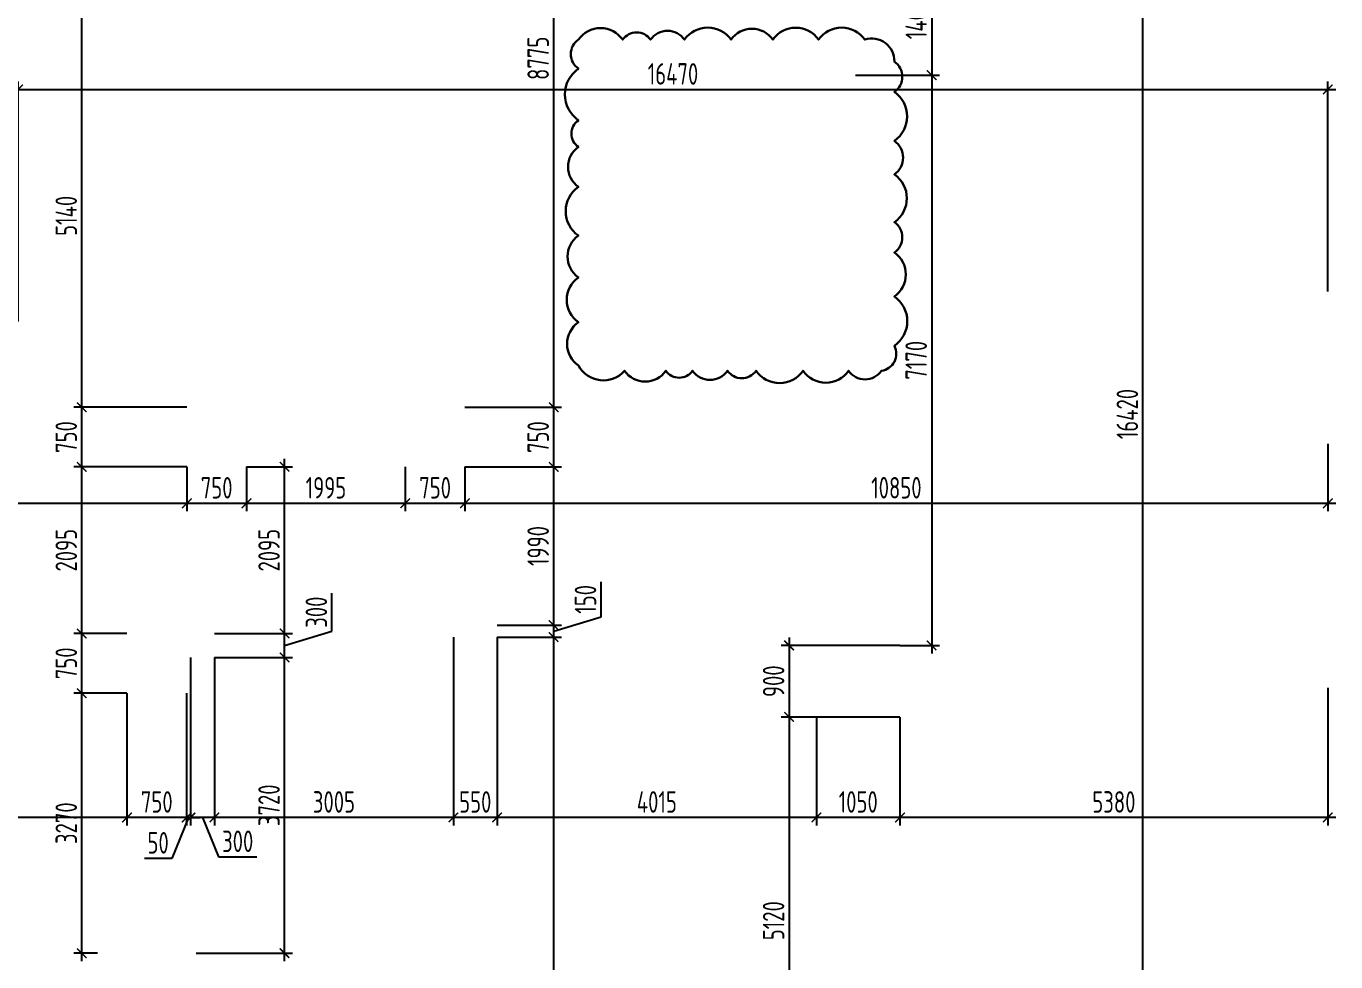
# Model space of a CAD drawing. Header units: millimetres. Extents: x -180271 to 535970, y 55206 to 89074.
# Drawn here: x 513152 to 529619, y 66738 to 78502 of the extents above; entities that cross this region are included whole.
import ezdxf

# ---------------------------------------------------------------- set-up
doc = ezdxf.new("R2010")
doc.units = ezdxf.units.MM
doc.layers.add('РАЗМЕРЫ КРОВЛИ ОВ', color=204, linetype='Continuous')
doc.styles.add('ISOCPEUR', font='isocpeur.ttf', dxfattribs={"width": 0.7})
doc.dimstyles.new('R_100', dxfattribs={"dimtxt": 270, "dimasz": 120, "dimexe": 100, "dimexo": 0, "dimgap": 60, "dimtad": 1, "dimdec": 0, "dimrnd": 5, "dimzin": 0, "dimdsep": 46, "dimtxsty": 'ISOCPEUR', "dimblk": 'ARCHTICK', "dimcen": 0, "dimdle": 100, "dimclrd": 256, "dimclre": 256, "dimclrt": 256, "dimadec": 0, "dimazin": 0, "dimtfac": 2, "dimtdec": 0, "dimtofl": 0, "dimtmove": 1, "dimatfit": 3, "dimfxl": 1, "dimtvp": 3, "dimtolj": 1, "dimtzin": 0, "dimarcsym": 0})

# ---------------------------------------------------------------- blocks, each defined once
blk = doc.blocks.new('_ArchTick')
at = {"color": 0, "linetype": 'ByBlock', "const_width": 0.15}
blk.add_lwpolyline([(-0.5, -0.5), (0.5, 0.5)], dxfattribs=at)
blk = doc.blocks.new('*D13790')
at = {"layer": 'Defpoints', "color": 0, "transparency": 16777216}
for p in [(529519, 77707), (529519, 75166), (513051, 74790)]:
    blk.add_point(p, dxfattribs=at)
at = {"layer": 'РАЗМЕРЫ КРОВЛИ ОВ', "lineweight": -2, "transparency": 16777216}
for p, q in [((513051, 74790), (513051, 77807)), ((529519, 75166), (529519, 77807)), ((512951, 77707), (529619, 77707))]:
    blk.add_line(p, q, dxfattribs=at)
at = {"layer": 'РАЗМЕРЫ КРОВЛИ ОВ', "lineweight": -2, "transparency": 16777216, "xscale": 120, "yscale": 120, "zscale": 120, "rotation": 180}
blk.add_blockref('_ArchTick', (513051, 77707), dxfattribs=at)
at = {"layer": 'РАЗМЕРЫ КРОВЛИ ОВ', "lineweight": -2, "transparency": 16777216, "xscale": 120, "yscale": 120, "zscale": 120}
blk.add_blockref('_ArchTick', (529519, 77707), dxfattribs=at)
at = {"layer": 'РАЗМЕРЫ КРОВЛИ ОВ', "transparency": 16777216, "insert": (521285, 77902), "char_height": 270, "attachment_point": 5, "style": 'ISOCPEUR'}
blk.add_mtext('\\A1;16470', dxfattribs=at)
blk = doc.blocks.new('*D13831')
at = {"layer": 'Defpoints', "color": 0, "transparency": 16777216}
for p in [(523579, 79286), (523579, 77886), (524538, 77886)]:
    blk.add_point(p, dxfattribs=at)
at = {"layer": 'РАЗМЕРЫ КРОВЛИ ОВ', "lineweight": -2, "transparency": 16777216}
for p, q in [((524538, 79386), (524538, 77786)), ((523579, 79286), (524638, 79286)), ((523579, 77886), (524638, 77886))]:
    blk.add_line(p, q, dxfattribs=at)
at = {"layer": 'РАЗМЕРЫ КРОВЛИ ОВ', "lineweight": -2, "transparency": 16777216, "xscale": 120, "yscale": 120, "zscale": 120}
for p, rotation in [((524538, 79286), 90), ((524538, 77886), 270)]:
    blk.add_blockref('_ArchTick', p, dxfattribs=dict(at, rotation=rotation))
at = {"layer": 'РАЗМЕРЫ КРОВЛИ ОВ', "transparency": 16777216, "insert": (524343, 78586), "char_height": 270, "attachment_point": 5, "rotation": 90, "style": 'ISOCPEUR'}
blk.add_mtext('\\A1;1400', dxfattribs=at)
blk = doc.blocks.new('*D13832')
at = {"layer": 'Defpoints', "color": 0, "transparency": 16777216}
for p in [(523579, 77886), (524139, 70716), (524538, 70716)]:
    blk.add_point(p, dxfattribs=at)
at = {"layer": 'РАЗМЕРЫ КРОВЛИ ОВ', "lineweight": -2, "transparency": 16777216}
for p, q in [((524538, 77986), (524538, 70616)), ((523579, 77886), (524638, 77886)), ((524139, 70716), (524638, 70716))]:
    blk.add_line(p, q, dxfattribs=at)
at = {"layer": 'РАЗМЕРЫ КРОВЛИ ОВ', "lineweight": -2, "transparency": 16777216, "xscale": 120, "yscale": 120, "zscale": 120}
for p, rotation in [((524538, 77886), 90), ((524538, 70716), 270)]:
    blk.add_blockref('_ArchTick', p, dxfattribs=dict(at, rotation=rotation))
at = {"layer": 'РАЗМЕРЫ КРОВЛИ ОВ', "transparency": 16777216, "insert": (524343, 74301), "char_height": 270, "attachment_point": 5, "rotation": 90, "style": 'ISOCPEUR'}
blk.add_mtext('\\A1;7170', dxfattribs=at)
blk = doc.blocks.new('*D13833')
at = {"layer": 'Defpoints', "color": 0, "transparency": 16777216}
for p in [(524139, 70716), (522745, 69816), (524139, 69816)]:
    blk.add_point(p, dxfattribs=at)
at = {"layer": 'РАЗМЕРЫ КРОВЛИ ОВ', "lineweight": -2, "transparency": 16777216}
for p, q in [((522745, 70816), (522745, 69716)), ((524139, 70716), (522645, 70716)), ((524139, 69816), (522645, 69816))]:
    blk.add_line(p, q, dxfattribs=at)
at = {"layer": 'РАЗМЕРЫ КРОВЛИ ОВ', "lineweight": -2, "transparency": 16777216, "xscale": 120, "yscale": 120, "zscale": 120}
for p, rotation in [((522745, 70716), 90), ((522745, 69816), 270)]:
    blk.add_blockref('_ArchTick', p, dxfattribs=dict(at, rotation=rotation))
at = {"layer": 'РАЗМЕРЫ КРОВЛИ ОВ', "transparency": 16777216, "insert": (522550, 70266), "char_height": 270, "attachment_point": 5, "rotation": 90, "style": 'ISOCPEUR'}
blk.add_mtext('\\A1;900', dxfattribs=at)
blk = doc.blocks.new('*D13834')
at = {"layer": 'Defpoints', "color": 0, "transparency": 16777216}
for p in [(524139, 69816), (522745, 64695), (524035, 64695)]:
    blk.add_point(p, dxfattribs=at)
at = {"layer": 'РАЗМЕРЫ КРОВЛИ ОВ', "lineweight": -2, "transparency": 16777216}
for p, q in [((522745, 69916), (522745, 64595)), ((524139, 69816), (522645, 69816)), ((524035, 64695), (522645, 64695))]:
    blk.add_line(p, q, dxfattribs=at)
at = {"layer": 'РАЗМЕРЫ КРОВЛИ ОВ', "lineweight": -2, "transparency": 16777216, "xscale": 120, "yscale": 120, "zscale": 120}
for p, rotation in [((522745, 69816), 90), ((522745, 64695), 270)]:
    blk.add_blockref('_ArchTick', p, dxfattribs=dict(at, rotation=rotation))
at = {"layer": 'РАЗМЕРЫ КРОВЛИ ОВ', "transparency": 16777216, "insert": (522550, 67255), "char_height": 270, "attachment_point": 5, "rotation": 90, "style": 'ISOCPEUR'}
blk.add_mtext('\\A1;5120', dxfattribs=at)
blk = doc.blocks.new('*D13847')
at = {"layer": 'Defpoints', "color": 0, "transparency": 16777216}
for p in [(529519, 70183), (524139, 69816), (524139, 68553)]:
    blk.add_point(p, dxfattribs=at)
at = {"layer": 'РАЗМЕРЫ КРОВЛИ ОВ', "lineweight": -2, "transparency": 16777216}
for p, q in [((529519, 70183), (529519, 68453)), ((524139, 69816), (524139, 68453)), ((529619, 68553), (524039, 68553))]:
    blk.add_line(p, q, dxfattribs=at)
at = {"layer": 'РАЗМЕРЫ КРОВЛИ ОВ', "lineweight": -2, "transparency": 16777216, "xscale": 120, "yscale": 120, "zscale": 120, "rotation": 180}
blk.add_blockref('_ArchTick', (524139, 68553), dxfattribs=at)
at = {"layer": 'РАЗМЕРЫ КРОВЛИ ОВ', "lineweight": -2, "transparency": 16777216, "xscale": 120, "yscale": 120, "zscale": 120}
blk.add_blockref('_ArchTick', (529519, 68553), dxfattribs=at)
at = {"layer": 'РАЗМЕРЫ КРОВЛИ ОВ', "transparency": 16777216, "insert": (526829, 68748), "char_height": 270, "attachment_point": 5, "style": 'ISOCPEUR'}
blk.add_mtext('\\A1;5380', dxfattribs=at)
blk = doc.blocks.new('*D13848')
at = {"layer": 'Defpoints', "color": 0, "transparency": 16777216}
for p in [(523089, 69816), (524139, 69816), (523089, 68553)]:
    blk.add_point(p, dxfattribs=at)
at = {"layer": 'РАЗМЕРЫ КРОВЛИ ОВ', "lineweight": -2, "transparency": 16777216}
for p, q in [((523089, 69816), (523089, 68453)), ((524139, 69816), (524139, 68453)), ((524239, 68553), (522989, 68553))]:
    blk.add_line(p, q, dxfattribs=at)
at = {"layer": 'РАЗМЕРЫ КРОВЛИ ОВ', "lineweight": -2, "transparency": 16777216, "xscale": 120, "yscale": 120, "zscale": 120, "rotation": 180}
blk.add_blockref('_ArchTick', (523089, 68553), dxfattribs=at)
at = {"layer": 'РАЗМЕРЫ КРОВЛИ ОВ', "lineweight": -2, "transparency": 16777216, "xscale": 120, "yscale": 120, "zscale": 120}
blk.add_blockref('_ArchTick', (524139, 68553), dxfattribs=at)
at = {"layer": 'РАЗМЕРЫ КРОВЛИ ОВ', "transparency": 16777216, "insert": (523614, 68748), "char_height": 270, "attachment_point": 5, "style": 'ISOCPEUR'}
blk.add_mtext('\\A1;1050', dxfattribs=at)
blk = doc.blocks.new('*D13849')
at = {"layer": 'Defpoints', "color": 0, "transparency": 16777216}
for p in [(519074, 70821), (523089, 69816), (519074, 68553)]:
    blk.add_point(p, dxfattribs=at)
at = {"layer": 'РАЗМЕРЫ КРОВЛИ ОВ', "lineweight": -2, "transparency": 16777216}
for p, q in [((519074, 70821), (519074, 68453)), ((523089, 69816), (523089, 68453)), ((523189, 68553), (518974, 68553))]:
    blk.add_line(p, q, dxfattribs=at)
at = {"layer": 'РАЗМЕРЫ КРОВЛИ ОВ', "lineweight": -2, "transparency": 16777216, "xscale": 120, "yscale": 120, "zscale": 120, "rotation": 180}
blk.add_blockref('_ArchTick', (519074, 68553), dxfattribs=at)
at = {"layer": 'РАЗМЕРЫ КРОВЛИ ОВ', "lineweight": -2, "transparency": 16777216, "xscale": 120, "yscale": 120, "zscale": 120}
blk.add_blockref('_ArchTick', (523089, 68553), dxfattribs=at)
at = {"layer": 'РАЗМЕРЫ КРОВЛИ ОВ', "transparency": 16777216, "insert": (521082, 68748), "char_height": 270, "attachment_point": 5, "style": 'ISOCPEUR'}
blk.add_mtext('\\A1;4015', dxfattribs=at)
blk = doc.blocks.new('*D13850')
at = {"layer": 'Defpoints', "color": 0, "transparency": 16777216}
for p in [(518524, 70821), (519074, 70821), (518524, 68553)]:
    blk.add_point(p, dxfattribs=at)
at = {"layer": 'РАЗМЕРЫ КРОВЛИ ОВ', "lineweight": -2, "transparency": 16777216}
for p, q in [((518524, 70821), (518524, 68453)), ((519074, 70821), (519074, 68453)), ((519174, 68553), (518424, 68553))]:
    blk.add_line(p, q, dxfattribs=at)
at = {"layer": 'РАЗМЕРЫ КРОВЛИ ОВ', "lineweight": -2, "transparency": 16777216, "xscale": 120, "yscale": 120, "zscale": 120, "rotation": 180}
blk.add_blockref('_ArchTick', (518524, 68553), dxfattribs=at)
at = {"layer": 'РАЗМЕРЫ КРОВЛИ ОВ', "lineweight": -2, "transparency": 16777216, "xscale": 120, "yscale": 120, "zscale": 120}
blk.add_blockref('_ArchTick', (519074, 68553), dxfattribs=at)
at = {"layer": 'РАЗМЕРЫ КРОВЛИ ОВ', "transparency": 16777216, "insert": (518799, 68748), "char_height": 270, "attachment_point": 5, "style": 'ISOCPEUR'}
blk.add_mtext('\\A1;550', dxfattribs=at)
blk = doc.blocks.new('*D13851')
at = {"layer": 'Defpoints', "color": 0, "transparency": 16777216}
for p in [(518524, 70821), (515519, 70566), (515519, 68553)]:
    blk.add_point(p, dxfattribs=at)
at = {"layer": 'РАЗМЕРЫ КРОВЛИ ОВ', "lineweight": -2, "transparency": 16777216}
for p, q in [((518524, 70821), (518524, 68453)), ((515519, 70566), (515519, 68453)), ((518624, 68553), (515419, 68553))]:
    blk.add_line(p, q, dxfattribs=at)
at = {"layer": 'РАЗМЕРЫ КРОВЛИ ОВ', "lineweight": -2, "transparency": 16777216, "xscale": 120, "yscale": 120, "zscale": 120, "rotation": 180}
blk.add_blockref('_ArchTick', (515519, 68553), dxfattribs=at)
at = {"layer": 'РАЗМЕРЫ КРОВЛИ ОВ', "lineweight": -2, "transparency": 16777216, "xscale": 120, "yscale": 120, "zscale": 120}
blk.add_blockref('_ArchTick', (518524, 68553), dxfattribs=at)
at = {"layer": 'РАЗМЕРЫ КРОВЛИ ОВ', "transparency": 16777216, "insert": (517022, 68748), "char_height": 270, "attachment_point": 5, "style": 'ISOCPEUR'}
blk.add_mtext('\\A1;3005', dxfattribs=at)
blk = doc.blocks.new('*D13852')
at = {"layer": 'Defpoints', "color": 0, "transparency": 16777216}
for p in [(515219, 70566), (515519, 70566), (515219, 68553)]:
    blk.add_point(p, dxfattribs=at)
at = {"layer": 'РАЗМЕРЫ КРОВЛИ ОВ', "lineweight": -2, "transparency": 16777216}
for p, q in [((515219, 70566), (515219, 68453)), ((515519, 70566), (515519, 68453)), ((515619, 68553), (515119, 68553)), ((515369, 68553), (515572, 68058)), ((515572, 68058), (516051, 68058))]:
    blk.add_line(p, q, dxfattribs=at)
at = {"layer": 'РАЗМЕРЫ КРОВЛИ ОВ', "lineweight": -2, "transparency": 16777216, "xscale": 120, "yscale": 120, "zscale": 120, "rotation": 180}
blk.add_blockref('_ArchTick', (515219, 68553), dxfattribs=at)
at = {"layer": 'РАЗМЕРЫ КРОВЛИ ОВ', "lineweight": -2, "transparency": 16777216, "xscale": 120, "yscale": 120, "zscale": 120}
blk.add_blockref('_ArchTick', (515519, 68553), dxfattribs=at)
at = {"layer": 'РАЗМЕРЫ КРОВЛИ ОВ', "transparency": 16777216, "insert": (515812, 68253), "char_height": 270, "attachment_point": 5, "style": 'ISOCPEUR'}
blk.add_mtext('\\A1;300', dxfattribs=at)
blk = doc.blocks.new('*D13853')
at = {"layer": 'Defpoints', "color": 0, "transparency": 16777216}
for p in [(515219, 70566), (515169, 70116), (515169, 68553)]:
    blk.add_point(p, dxfattribs=at)
at = {"layer": 'РАЗМЕРЫ КРОВЛИ ОВ', "lineweight": -2, "transparency": 16777216}
for p, q in [((515219, 70566), (515219, 68453)), ((515169, 70116), (515169, 68453)), ((515194, 68553), (514984, 68039)), ((515169, 68553), (515049, 68553)), ((515219, 68553), (515169, 68553)), ((515219, 68553), (515339, 68553)), ((514984, 68039), (514638, 68039))]:
    blk.add_line(p, q, dxfattribs=at)
at = {"layer": 'РАЗМЕРЫ КРОВЛИ ОВ', "lineweight": -2, "transparency": 16777216, "xscale": 120, "yscale": 120, "zscale": 120}
blk.add_blockref('_ArchTick', (515169, 68553), dxfattribs=at)
at = {"layer": 'РАЗМЕРЫ КРОВЛИ ОВ', "lineweight": -2, "transparency": 16777216, "xscale": 120, "yscale": 120, "zscale": 120, "rotation": 180}
blk.add_blockref('_ArchTick', (515219, 68553), dxfattribs=at)
at = {"layer": 'РАЗМЕРЫ КРОВЛИ ОВ', "transparency": 16777216, "insert": (514811, 68234), "char_height": 270, "attachment_point": 5, "style": 'ISOCPEUR'}
blk.add_mtext('\\A1;50', dxfattribs=at)
blk = doc.blocks.new('*D13854')
at = {"layer": 'Defpoints', "color": 0, "transparency": 16777216}
for p in [(514419, 70116), (515169, 70116), (514419, 68553)]:
    blk.add_point(p, dxfattribs=at)
at = {"layer": 'РАЗМЕРЫ КРОВЛИ ОВ', "lineweight": -2, "transparency": 16777216}
for p, q in [((514419, 70116), (514419, 68453)), ((515169, 70116), (515169, 68453)), ((515269, 68553), (514319, 68553))]:
    blk.add_line(p, q, dxfattribs=at)
at = {"layer": 'РАЗМЕРЫ КРОВЛИ ОВ', "lineweight": -2, "transparency": 16777216, "xscale": 120, "yscale": 120, "zscale": 120, "rotation": 180}
blk.add_blockref('_ArchTick', (514419, 68553), dxfattribs=at)
at = {"layer": 'РАЗМЕРЫ КРОВЛИ ОВ', "lineweight": -2, "transparency": 16777216, "xscale": 120, "yscale": 120, "zscale": 120}
blk.add_blockref('_ArchTick', (515169, 68553), dxfattribs=at)
at = {"layer": 'РАЗМЕРЫ КРОВЛИ ОВ', "transparency": 16777216, "insert": (514794, 68748), "char_height": 270, "attachment_point": 5, "style": 'ISOCPEUR'}
blk.add_mtext('\\A1;750', dxfattribs=at)
blk = doc.blocks.new('*D13855')
at = {"layer": 'Defpoints', "color": 0, "transparency": 16777216}
for p in [(502199, 71866), (514419, 70116), (502199, 68553)]:
    blk.add_point(p, dxfattribs=at)
at = {"layer": 'РАЗМЕРЫ КРОВЛИ ОВ', "lineweight": -2, "transparency": 16777216}
for p, q in [((502199, 71866), (502199, 68453)), ((514419, 70116), (514419, 68453)), ((514519, 68553), (502099, 68553))]:
    blk.add_line(p, q, dxfattribs=at)
at = {"layer": 'РАЗМЕРЫ КРОВЛИ ОВ', "lineweight": -2, "transparency": 16777216, "xscale": 120, "yscale": 120, "zscale": 120, "rotation": 180}
blk.add_blockref('_ArchTick', (502199, 68553), dxfattribs=at)
at = {"layer": 'РАЗМЕРЫ КРОВЛИ ОВ', "lineweight": -2, "transparency": 16777216, "xscale": 120, "yscale": 120, "zscale": 120}
blk.add_blockref('_ArchTick', (514419, 68553), dxfattribs=at)
at = {"layer": 'РАЗМЕРЫ КРОВЛИ ОВ', "transparency": 16777216, "insert": (508309, 68748), "char_height": 270, "attachment_point": 5, "style": 'ISOCPEUR'}
blk.add_mtext('\\A1;12220', dxfattribs=at)
blk = doc.blocks.new('*D13880')
at = {"layer": 'Defpoints', "color": 0, "transparency": 16777216}
for p in [(515172, 72961), (515172, 72503), (502199, 72362)]:
    blk.add_point(p, dxfattribs=at)
at = {"layer": 'РАЗМЕРЫ КРОВЛИ ОВ', "lineweight": -2, "transparency": 16777216}
for p, q in [((515172, 72961), (515172, 72403)), ((502099, 72503), (515272, 72503)), ((502199, 72362), (502199, 72603))]:
    blk.add_line(p, q, dxfattribs=at)
at = {"layer": 'РАЗМЕРЫ КРОВЛИ ОВ', "lineweight": -2, "transparency": 16777216, "xscale": 120, "yscale": 120, "zscale": 120, "rotation": 180}
blk.add_blockref('_ArchTick', (502199, 72503), dxfattribs=at)
at = {"layer": 'РАЗМЕРЫ КРОВЛИ ОВ', "lineweight": -2, "transparency": 16777216, "xscale": 120, "yscale": 120, "zscale": 120}
blk.add_blockref('_ArchTick', (515172, 72503), dxfattribs=at)
at = {"layer": 'РАЗМЕРЫ КРОВЛИ ОВ', "transparency": 16777216, "insert": (508686, 72698), "char_height": 270, "attachment_point": 5, "style": 'ISOCPEUR'}
blk.add_mtext('\\A1;12975', dxfattribs=at)
blk = doc.blocks.new('*D13881')
at = {"layer": 'Defpoints', "color": 0, "transparency": 16777216}
for p in [(515172, 72961), (515922, 72961), (515922, 72503)]:
    blk.add_point(p, dxfattribs=at)
at = {"layer": 'РАЗМЕРЫ КРОВЛИ ОВ', "lineweight": -2, "transparency": 16777216}
for p, q in [((515172, 72961), (515172, 72403)), ((515922, 72961), (515922, 72403)), ((515072, 72503), (516022, 72503))]:
    blk.add_line(p, q, dxfattribs=at)
at = {"layer": 'РАЗМЕРЫ КРОВЛИ ОВ', "lineweight": -2, "transparency": 16777216, "xscale": 120, "yscale": 120, "zscale": 120, "rotation": 180}
blk.add_blockref('_ArchTick', (515172, 72503), dxfattribs=at)
at = {"layer": 'РАЗМЕРЫ КРОВЛИ ОВ', "lineweight": -2, "transparency": 16777216, "xscale": 120, "yscale": 120, "zscale": 120}
blk.add_blockref('_ArchTick', (515922, 72503), dxfattribs=at)
at = {"layer": 'РАЗМЕРЫ КРОВЛИ ОВ', "transparency": 16777216, "insert": (515547, 72698), "char_height": 270, "attachment_point": 5, "style": 'ISOCPEUR'}
blk.add_mtext('\\A1;750', dxfattribs=at)
blk = doc.blocks.new('*D13882')
at = {"layer": 'Defpoints', "color": 0, "transparency": 16777216}
for p in [(515922, 72961), (517919, 72961), (517919, 72503)]:
    blk.add_point(p, dxfattribs=at)
at = {"layer": 'РАЗМЕРЫ КРОВЛИ ОВ', "lineweight": -2, "transparency": 16777216}
for p, q in [((515922, 72961), (515922, 72403)), ((517919, 72961), (517919, 72403)), ((515822, 72503), (518019, 72503))]:
    blk.add_line(p, q, dxfattribs=at)
at = {"layer": 'РАЗМЕРЫ КРОВЛИ ОВ', "lineweight": -2, "transparency": 16777216, "xscale": 120, "yscale": 120, "zscale": 120, "rotation": 180}
blk.add_blockref('_ArchTick', (515922, 72503), dxfattribs=at)
at = {"layer": 'РАЗМЕРЫ КРОВЛИ ОВ', "lineweight": -2, "transparency": 16777216, "xscale": 120, "yscale": 120, "zscale": 120}
blk.add_blockref('_ArchTick', (517919, 72503), dxfattribs=at)
at = {"layer": 'РАЗМЕРЫ КРОВЛИ ОВ', "transparency": 16777216, "insert": (516921, 72698), "char_height": 270, "attachment_point": 5, "style": 'ISOCPEUR'}
blk.add_mtext('\\A1;1995', dxfattribs=at)
blk = doc.blocks.new('*D13883')
at = {"layer": 'Defpoints', "color": 0, "transparency": 16777216}
for p in [(517919, 72961), (518669, 72961), (518669, 72503)]:
    blk.add_point(p, dxfattribs=at)
at = {"layer": 'РАЗМЕРЫ КРОВЛИ ОВ', "lineweight": -2, "transparency": 16777216}
for p, q in [((517919, 72961), (517919, 72403)), ((518669, 72961), (518669, 72403)), ((517819, 72503), (518769, 72503))]:
    blk.add_line(p, q, dxfattribs=at)
at = {"layer": 'РАЗМЕРЫ КРОВЛИ ОВ', "lineweight": -2, "transparency": 16777216, "xscale": 120, "yscale": 120, "zscale": 120, "rotation": 180}
blk.add_blockref('_ArchTick', (517919, 72503), dxfattribs=at)
at = {"layer": 'РАЗМЕРЫ КРОВЛИ ОВ', "lineweight": -2, "transparency": 16777216, "xscale": 120, "yscale": 120, "zscale": 120}
blk.add_blockref('_ArchTick', (518669, 72503), dxfattribs=at)
at = {"layer": 'РАЗМЕРЫ КРОВЛИ ОВ', "transparency": 16777216, "insert": (518294, 72698), "char_height": 270, "attachment_point": 5, "style": 'ISOCPEUR'}
blk.add_mtext('\\A1;750', dxfattribs=at)
blk = doc.blocks.new('*D13884')
at = {"layer": 'Defpoints', "color": 0, "transparency": 16777216}
for p in [(529519, 73251), (518669, 72961), (529519, 72503)]:
    blk.add_point(p, dxfattribs=at)
at = {"layer": 'РАЗМЕРЫ КРОВЛИ ОВ', "lineweight": -2, "transparency": 16777216}
for p, q in [((529519, 73251), (529519, 72403)), ((518669, 72961), (518669, 72403)), ((518569, 72503), (529619, 72503))]:
    blk.add_line(p, q, dxfattribs=at)
at = {"layer": 'РАЗМЕРЫ КРОВЛИ ОВ', "lineweight": -2, "transparency": 16777216, "xscale": 120, "yscale": 120, "zscale": 120, "rotation": 180}
blk.add_blockref('_ArchTick', (518669, 72503), dxfattribs=at)
at = {"layer": 'РАЗМЕРЫ КРОВЛИ ОВ', "lineweight": -2, "transparency": 16777216, "xscale": 120, "yscale": 120, "zscale": 120}
blk.add_blockref('_ArchTick', (529519, 72503), dxfattribs=at)
at = {"layer": 'РАЗМЕРЫ КРОВЛИ ОВ', "transparency": 16777216, "insert": (524094, 72698), "char_height": 270, "attachment_point": 5, "style": 'ISOCPEUR'}
blk.add_mtext('\\A1;10850', dxfattribs=at)
blk = doc.blocks.new('*D13885')
at = {"layer": 'Defpoints', "color": 0, "transparency": 16777216}
for p in [(519074, 70821), (519785, 70821), (518919, 61656)]:
    blk.add_point(p, dxfattribs=at)
at = {"layer": 'РАЗМЕРЫ КРОВЛИ ОВ', "lineweight": -2, "transparency": 16777216}
for p, q in [((519074, 70821), (519885, 70821)), ((519785, 61556), (519785, 70921)), ((518919, 61656), (519885, 61656))]:
    blk.add_line(p, q, dxfattribs=at)
at = {"layer": 'РАЗМЕРЫ КРОВЛИ ОВ', "lineweight": -2, "transparency": 16777216, "xscale": 120, "yscale": 120, "zscale": 120}
for p, rotation in [((519785, 70821), 90), ((519785, 61656), 270)]:
    blk.add_blockref('_ArchTick', p, dxfattribs=dict(at, rotation=rotation))
at = {"layer": 'РАЗМЕРЫ КРОВЛИ ОВ', "transparency": 16777216, "insert": (519590, 66238), "char_height": 270, "attachment_point": 5, "rotation": 90, "style": 'ISOCPEUR'}
blk.add_mtext('\\A1;9165', dxfattribs=at)
blk = doc.blocks.new('*D13886')
at = {"layer": 'Defpoints', "color": 0, "transparency": 16777216}
for p in [(519074, 70971), (519074, 70821), (519785, 70971)]:
    blk.add_point(p, dxfattribs=at)
at = {"layer": 'РАЗМЕРЫ КРОВЛИ ОВ', "lineweight": -2, "transparency": 16777216}
for p, q in [((520380, 71075), (520380, 71516)), ((519785, 70896), (520380, 71075)), ((519785, 70721), (519785, 71071)), ((519074, 70971), (519885, 70971)), ((519074, 70821), (519885, 70821))]:
    blk.add_line(p, q, dxfattribs=at)
at = {"layer": 'РАЗМЕРЫ КРОВЛИ ОВ', "lineweight": -2, "transparency": 16777216, "xscale": 120, "yscale": 120, "zscale": 120}
for p, rotation in [((519785, 70971), 90), ((519785, 70821), 270)]:
    blk.add_blockref('_ArchTick', p, dxfattribs=dict(at, rotation=rotation))
at = {"layer": 'РАЗМЕРЫ КРОВЛИ ОВ', "transparency": 16777216, "insert": (520185, 71295), "char_height": 270, "attachment_point": 5, "rotation": 90, "style": 'ISOCPEUR'}
blk.add_mtext('\\A1;150', dxfattribs=at)
blk = doc.blocks.new('*D13887')
at = {"layer": 'Defpoints', "color": 0, "transparency": 16777216}
for p in [(518669, 72961), (519785, 72961), (519074, 70971)]:
    blk.add_point(p, dxfattribs=at)
at = {"layer": 'РАЗМЕРЫ КРОВЛИ ОВ', "lineweight": -2, "transparency": 16777216}
for p, q in [((518669, 72961), (519885, 72961)), ((519785, 70871), (519785, 73061)), ((519074, 70971), (519885, 70971))]:
    blk.add_line(p, q, dxfattribs=at)
at = {"layer": 'РАЗМЕРЫ КРОВЛИ ОВ', "lineweight": -2, "transparency": 16777216, "xscale": 120, "yscale": 120, "zscale": 120}
for p, rotation in [((519785, 72961), 90), ((519785, 70971), 270)]:
    blk.add_blockref('_ArchTick', p, dxfattribs=dict(at, rotation=rotation))
at = {"layer": 'РАЗМЕРЫ КРОВЛИ ОВ', "transparency": 16777216, "insert": (519590, 71966), "char_height": 270, "attachment_point": 5, "rotation": 90, "style": 'ISOCPEUR'}
blk.add_mtext('\\A1;1990', dxfattribs=at)
blk = doc.blocks.new('*D13888')
at = {"layer": 'Defpoints', "color": 0, "transparency": 16777216}
for p in [(518669, 73711), (519785, 73711), (518669, 72961)]:
    blk.add_point(p, dxfattribs=at)
at = {"layer": 'РАЗМЕРЫ КРОВЛИ ОВ', "lineweight": -2, "transparency": 16777216}
for p, q in [((519785, 72861), (519785, 73811)), ((518669, 73711), (519885, 73711)), ((518669, 72961), (519885, 72961))]:
    blk.add_line(p, q, dxfattribs=at)
at = {"layer": 'РАЗМЕРЫ КРОВЛИ ОВ', "lineweight": -2, "transparency": 16777216, "xscale": 120, "yscale": 120, "zscale": 120}
for p, rotation in [((519785, 73711), 90), ((519785, 72961), 270)]:
    blk.add_blockref('_ArchTick', p, dxfattribs=dict(at, rotation=rotation))
at = {"layer": 'РАЗМЕРЫ КРОВЛИ ОВ', "transparency": 16777216, "insert": (519590, 73336), "char_height": 270, "attachment_point": 5, "rotation": 90, "style": 'ISOCPEUR'}
blk.add_mtext('\\A1;750', dxfattribs=at)
blk = doc.blocks.new('*D13889')
at = {"layer": 'Defpoints', "color": 0, "transparency": 16777216}
for p in [(519601, 82486), (519785, 82486), (518669, 73711)]:
    blk.add_point(p, dxfattribs=at)
at = {"layer": 'РАЗМЕРЫ КРОВЛИ ОВ', "lineweight": -2, "transparency": 16777216}
for p, q in [((519785, 73611), (519785, 82586)), ((519601, 82486), (519885, 82486)), ((518669, 73711), (519885, 73711))]:
    blk.add_line(p, q, dxfattribs=at)
at = {"layer": 'РАЗМЕРЫ КРОВЛИ ОВ', "lineweight": -2, "transparency": 16777216, "xscale": 120, "yscale": 120, "zscale": 120}
for p, rotation in [((519785, 82486), 90), ((519785, 73711), 270)]:
    blk.add_blockref('_ArchTick', p, dxfattribs=dict(at, rotation=rotation))
at = {"layer": 'РАЗМЕРЫ КРОВЛИ ОВ', "transparency": 16777216, "insert": (519590, 78098), "char_height": 270, "attachment_point": 5, "rotation": 90, "style": 'ISOCPEUR'}
blk.add_mtext('\\A1;8775', dxfattribs=at)
blk = doc.blocks.new('*D13890')
at = {"layer": 'Defpoints', "color": 0, "transparency": 16777216}
for p in [(513851, 70116), (514419, 70116), (514047, 66846)]:
    blk.add_point(p, dxfattribs=at)
at = {"layer": 'РАЗМЕРЫ КРОВЛИ ОВ', "lineweight": -2, "transparency": 16777216}
for p, q in [((513851, 66746), (513851, 70216)), ((514419, 70116), (513751, 70116)), ((514047, 66846), (513751, 66846))]:
    blk.add_line(p, q, dxfattribs=at)
at = {"layer": 'РАЗМЕРЫ КРОВЛИ ОВ', "lineweight": -2, "transparency": 16777216, "xscale": 120, "yscale": 120, "zscale": 120}
for p, rotation in [((513851, 70116), 90), ((513851, 66846), 270)]:
    blk.add_blockref('_ArchTick', p, dxfattribs=dict(at, rotation=rotation))
at = {"layer": 'РАЗМЕРЫ КРОВЛИ ОВ', "transparency": 16777216, "insert": (513656, 68481), "char_height": 270, "attachment_point": 5, "rotation": 90, "style": 'ISOCPEUR'}
blk.add_mtext('\\A1;3270', dxfattribs=at)
blk = doc.blocks.new('*D13891')
at = {"layer": 'Defpoints', "color": 0, "transparency": 16777216}
for p in [(513851, 70866), (514419, 70866), (514419, 70116)]:
    blk.add_point(p, dxfattribs=at)
at = {"layer": 'РАЗМЕРЫ КРОВЛИ ОВ', "lineweight": -2, "transparency": 16777216}
for p, q in [((514419, 70866), (513751, 70866)), ((513851, 70016), (513851, 70966)), ((514419, 70116), (513751, 70116))]:
    blk.add_line(p, q, dxfattribs=at)
at = {"layer": 'РАЗМЕРЫ КРОВЛИ ОВ', "lineweight": -2, "transparency": 16777216, "xscale": 120, "yscale": 120, "zscale": 120}
for p, rotation in [((513851, 70866), 90), ((513851, 70116), 270)]:
    blk.add_blockref('_ArchTick', p, dxfattribs=dict(at, rotation=rotation))
at = {"layer": 'РАЗМЕРЫ КРОВЛИ ОВ', "transparency": 16777216, "insert": (513656, 70491), "char_height": 270, "attachment_point": 5, "rotation": 90, "style": 'ISOCPEUR'}
blk.add_mtext('\\A1;750', dxfattribs=at)
blk = doc.blocks.new('*D13892')
at = {"layer": 'Defpoints', "color": 0, "transparency": 16777216}
for p in [(513851, 72961), (515172, 72961), (514419, 70866)]:
    blk.add_point(p, dxfattribs=at)
at = {"layer": 'РАЗМЕРЫ КРОВЛИ ОВ', "lineweight": -2, "transparency": 16777216}
for p, q in [((515172, 72961), (513751, 72961)), ((513851, 70766), (513851, 73061)), ((514419, 70866), (513751, 70866))]:
    blk.add_line(p, q, dxfattribs=at)
at = {"layer": 'РАЗМЕРЫ КРОВЛИ ОВ', "lineweight": -2, "transparency": 16777216, "xscale": 120, "yscale": 120, "zscale": 120}
for p, rotation in [((513851, 72961), 90), ((513851, 70866), 270)]:
    blk.add_blockref('_ArchTick', p, dxfattribs=dict(at, rotation=rotation))
at = {"layer": 'РАЗМЕРЫ КРОВЛИ ОВ', "transparency": 16777216, "insert": (513656, 71913), "char_height": 270, "attachment_point": 5, "rotation": 90, "style": 'ISOCPEUR'}
blk.add_mtext('\\A1;2095', dxfattribs=at)
blk = doc.blocks.new('*D13893')
at = {"layer": 'Defpoints', "color": 0, "transparency": 16777216}
for p in [(513851, 73711), (515172, 73711), (515172, 72961)]:
    blk.add_point(p, dxfattribs=at)
at = {"layer": 'РАЗМЕРЫ КРОВЛИ ОВ', "lineweight": -2, "transparency": 16777216}
for p, q in [((513851, 72861), (513851, 73811)), ((515172, 73711), (513751, 73711)), ((515172, 72961), (513751, 72961))]:
    blk.add_line(p, q, dxfattribs=at)
at = {"layer": 'РАЗМЕРЫ КРОВЛИ ОВ', "lineweight": -2, "transparency": 16777216, "xscale": 120, "yscale": 120, "zscale": 120}
for p, rotation in [((513851, 73711), 90), ((513851, 72961), 270)]:
    blk.add_blockref('_ArchTick', p, dxfattribs=dict(at, rotation=rotation))
at = {"layer": 'РАЗМЕРЫ КРОВЛИ ОВ', "transparency": 16777216, "insert": (513656, 73336), "char_height": 270, "attachment_point": 5, "rotation": 90, "style": 'ISOCPEUR'}
blk.add_mtext('\\A1;750', dxfattribs=at)
blk = doc.blocks.new('*D13894')
at = {"layer": 'Defpoints', "color": 0, "transparency": 16777216}
for p in [(513851, 78850), (515700, 78850), (515172, 73711)]:
    blk.add_point(p, dxfattribs=at)
at = {"layer": 'РАЗМЕРЫ КРОВЛИ ОВ', "lineweight": -2, "transparency": 16777216}
for p, q in [((513851, 73611), (513851, 78950)), ((515700, 78850), (513751, 78850)), ((515172, 73711), (513751, 73711))]:
    blk.add_line(p, q, dxfattribs=at)
at = {"layer": 'РАЗМЕРЫ КРОВЛИ ОВ', "lineweight": -2, "transparency": 16777216, "xscale": 120, "yscale": 120, "zscale": 120}
for p, rotation in [((513851, 78850), 90), ((513851, 73711), 270)]:
    blk.add_blockref('_ArchTick', p, dxfattribs=dict(at, rotation=rotation))
at = {"layer": 'РАЗМЕРЫ КРОВЛИ ОВ', "transparency": 16777216, "insert": (513656, 76117), "char_height": 270, "attachment_point": 5, "rotation": 90, "style": 'ISOCPEUR'}
blk.add_mtext('\\A1;5140', dxfattribs=at)
blk = doc.blocks.new('*D5949')
at = {"layer": 'Defpoints', "color": 0, "transparency": 16777216}
for p in [(527193, 81836), (527642, 81836), (528367, 65415)]:
    blk.add_point(p, dxfattribs=at)
at = {"layer": 'РАЗМЕРЫ КРОВЛИ ОВ', "lineweight": -2, "transparency": 16777216}
for p, q in [((527193, 65315), (527193, 81936)), ((527642, 81836), (527093, 81836)), ((528367, 65415), (527093, 65415))]:
    blk.add_line(p, q, dxfattribs=at)
at = {"layer": 'РАЗМЕРЫ КРОВЛИ ОВ', "lineweight": -2, "transparency": 16777216, "xscale": 120, "yscale": 120, "zscale": 120}
for p, rotation in [((527193, 81836), 90), ((527193, 65415), 270)]:
    blk.add_blockref('_ArchTick', p, dxfattribs=dict(at, rotation=rotation))
at = {"layer": 'РАЗМЕРЫ КРОВЛИ ОВ', "transparency": 16777216, "insert": (526998, 73625), "char_height": 270, "attachment_point": 5, "rotation": 90, "style": 'ISOCPEUR'}
blk.add_mtext('\\A1;16420', dxfattribs=at)
blk = doc.blocks.new('*D5963')
at = {"layer": 'Defpoints', "color": 0, "transparency": 16777216}
for p in [(515519, 70566), (516401, 70566), (515291, 66846)]:
    blk.add_point(p, dxfattribs=at)
at = {"layer": 'РАЗМЕРЫ КРОВЛИ ОВ', "lineweight": -2, "transparency": 16777216}
for p, q in [((516401, 66746), (516401, 70666)), ((515519, 70566), (516501, 70566)), ((515291, 66846), (516501, 66846))]:
    blk.add_line(p, q, dxfattribs=at)
at = {"layer": 'РАЗМЕРЫ КРОВЛИ ОВ', "lineweight": -2, "transparency": 16777216, "xscale": 120, "yscale": 120, "zscale": 120}
for p, rotation in [((516401, 70566), 90), ((516401, 66846), 270)]:
    blk.add_blockref('_ArchTick', p, dxfattribs=dict(at, rotation=rotation))
at = {"layer": 'РАЗМЕРЫ КРОВЛИ ОВ', "transparency": 16777216, "insert": (516206, 68706), "char_height": 270, "attachment_point": 5, "rotation": 90, "style": 'ISOCPEUR'}
blk.add_mtext('\\A1;3720', dxfattribs=at)
blk = doc.blocks.new('*D5964')
at = {"layer": 'Defpoints', "color": 0, "transparency": 16777216}
for p in [(515519, 70866), (516401, 70866), (515519, 70566)]:
    blk.add_point(p, dxfattribs=at)
at = {"layer": 'РАЗМЕРЫ КРОВЛИ ОВ', "lineweight": -2, "transparency": 16777216}
for p, q in [((516996, 70894), (516996, 71373)), ((515519, 70866), (516501, 70866)), ((516401, 70466), (516401, 70966)), ((516401, 70716), (516996, 70894)), ((515519, 70566), (516501, 70566))]:
    blk.add_line(p, q, dxfattribs=at)
at = {"layer": 'РАЗМЕРЫ КРОВЛИ ОВ', "lineweight": -2, "transparency": 16777216, "xscale": 120, "yscale": 120, "zscale": 120}
for p, rotation in [((516401, 70866), 90), ((516401, 70566), 270)]:
    blk.add_blockref('_ArchTick', p, dxfattribs=dict(at, rotation=rotation))
at = {"layer": 'РАЗМЕРЫ КРОВЛИ ОВ', "transparency": 16777216, "insert": (516801, 71134), "char_height": 270, "attachment_point": 5, "rotation": 90, "style": 'ISOCPEUR'}
blk.add_mtext('\\A1;300', dxfattribs=at)
blk = doc.blocks.new('*D5965')
at = {"layer": 'Defpoints', "color": 0, "transparency": 16777216}
for p in [(515922, 72961), (516401, 72961), (515519, 70866)]:
    blk.add_point(p, dxfattribs=at)
at = {"layer": 'РАЗМЕРЫ КРОВЛИ ОВ', "lineweight": -2, "transparency": 16777216}
for p, q in [((515922, 72961), (516501, 72961)), ((516401, 70766), (516401, 73061)), ((515519, 70866), (516501, 70866))]:
    blk.add_line(p, q, dxfattribs=at)
at = {"layer": 'РАЗМЕРЫ КРОВЛИ ОВ', "lineweight": -2, "transparency": 16777216, "xscale": 120, "yscale": 120, "zscale": 120}
for p, rotation in [((516401, 72961), 90), ((516401, 70866), 270)]:
    blk.add_blockref('_ArchTick', p, dxfattribs=dict(at, rotation=rotation))
at = {"layer": 'РАЗМЕРЫ КРОВЛИ ОВ', "transparency": 16777216, "insert": (516206, 71913), "char_height": 270, "attachment_point": 5, "rotation": 90, "style": 'ISOCPEUR'}
blk.add_mtext('\\A1;2095', dxfattribs=at)

msp = doc.modelspace()

# ---------------------------------------------------------------- linework, layer by layer
at = {"layer": 'РАЗМЕРЫ КРОВЛИ ОВ', "color": 20, "lineweight": 30, "true_color": 0xf63c09}
msp.add_lwpolyline([(520095.7, 78332.4, -0.5205671), (520652.4, 78332.4, -0.5205671), (521003.8, 78332.4, -0.5205671), (521429.1, 78332.4, -0.5205671), (522014.6, 78332.4, -0.5205671), (522540.7, 78332.4, -0.5205671), (523115.4, 78332.4, -0.5205671), (523696.5, 78332.4, -0.5205671), (524068.9, 78055.4, -0.5205671), (524068.9, 77674.6, -0.5205671), (524068.9, 77060.1, -0.5205671), (524068.9, 76638.6, -0.5205671), (524068.9, 76036.6, -0.5205671), (524068.9, 75657.5, -0.5205671), (524068.9, 75103.1, -0.5205671), (524068.9, 74482.7, -0.5205671), (523905.2, 74168.5, -0.5205671), (523493.6, 74168.5, -0.5205671), (522920.5, 74168.5, -0.5205671), (522329.3, 74168.5, -0.5205671), (521971.1, 74168.5, -0.5205671), (521530.7, 74168.5, -0.5205671), (521195.1, 74168.5, -0.5205671), (520676.4, 74168.5, -0.5205671), (520095.7, 74234.6, -0.5205671), (520095.7, 74779.1, -0.5205671), (520095.7, 75342.8, -0.5205671), (520095.7, 75868.5, -0.5205671), (520095.7, 76481.6, -0.5205671), (520095.7, 76983.7, -0.5205671), (520095.7, 77317.8, -0.5205671), (520095.7, 77968.2, -0.5205671)], format="xyb", close=True, dxfattribs=at)

# ---------------------------------------------------------------- dimensions: what is measured, and where the dimension line sits
at = {"layer": 'РАЗМЕРЫ КРОВЛИ ОВ'}
for base, p1, p2, picture, middle in [((519784.7, 82485.7), (518669.3, 73710.7), (519601.3, 82485.7), '*D13889', (519589.7, 78098.2)), ((527193.3, 81835.7), (528367.4, 65414.6), (527642.4, 81835.7), '*D5949', (526998.3, 73625.1)), ((524538.2, 77885.7), (523579.3, 79285.7), (523579.3, 77885.7), '*D13831', (524343.2, 78585.7)), ((524538.2, 70715.7), (523579.3, 77885.7), (524139.3, 70715.7), '*D13832', (524343.2, 74300.7)), ((513851.1, 73710.7), (515172.3, 72960.7), (515172.3, 73710.7), '*D13893', (513656.1, 73335.7)), ((519784.7, 73710.7), (518669.3, 72960.7), (518669.3, 73710.7), '*D13888', (519589.7, 73335.7)), ((513851.1, 72960.7), (514419.3, 70865.7), (515172.3, 72960.7), '*D13892', (513656.1, 71913.2)), ((516400.7, 72960.7), (515519.3, 70865.7), (515922.3, 72960.7), '*D5965', (516205.7, 71913.2)), ((519784.7, 72960.7), (519073.9, 70971.3), (518669.3, 72960.7), '*D13887', (519589.7, 71966)), ((519784.7, 70971.3), (519073.9, 70820.9), (519073.9, 70971.3), '*D13886', (520184.7, 71134.6)), ((516400.7, 70865.7), (515519.3, 70565.7), (515519.3, 70865.7), '*D5964', (516800.7, 70954.2)), ((513851.1, 70865.7), (514419.3, 70115.7), (514419.3, 70865.7), '*D13891', (513656.1, 70490.7)), ((519784.7, 70820.9), (518919.3, 61655.7), (519073.9, 70820.9), '*D13885', (519589.7, 66238.3)), ((522745.2, 69815.7), (524139.3, 70715.7), (524139.3, 69815.7), '*D13833', (522550.2, 70265.7)), ((516400.7, 70565.7), (515290.5, 66845.7), (515519.3, 70565.7), '*D5963', (516205.7, 68705.7)), ((513851.1, 70115.7), (514047.4, 66845.7), (514419.3, 70115.7), '*D13890', (513656.1, 68480.7)), ((522745.2, 64694.6), (524139.3, 69815.7), (524035.3, 64694.6), '*D13834', (522550.2, 67255.1))]:
    dim = msp.add_linear_dim(base=base, p1=p1, p2=p2, angle=90, dimstyle='R_100', override={"dimpost": '\\X'}, dxfattribs=at)
    dim.commit()
    dim.dimension.update_dxf_attribs({"geometry": picture, "text_midpoint": middle})
dim = msp.add_linear_dim(base=(513851.1, 78850.4), p1=(515172.3, 73710.7), p2=(515699.7, 78850.4), angle=90, dimstyle='R_100', override={"dimpost": '\\X'}, dxfattribs=at)
dim.commit()
dim.dimension.update_dxf_attribs({"geometry": '*D13894', "text_midpoint": (513851.1, 76117), "dimtype": 160})
for base, p1, p2, picture, middle in [((529519.3, 77706.8), (513050.7, 74790.1), (529519.3, 75165.7), '*D13790', (521285, 77901.8)), ((529519.3, 72502.5), (518669.3, 72960.7), (529519.3, 73250.6), '*D13884', (524094.3, 72697.5)), ((515172.3, 72502.5), (502199.3, 72361.7), (515172.3, 72960.7), '*D13880', (508685.8, 72697.5)), ((515922.3, 72502.5), (515172.3, 72960.7), (515922.3, 72960.7), '*D13881', (515547.3, 72697.5)), ((517919.3, 72502.5), (515922.3, 72960.7), (517919.3, 72960.7), '*D13882', (516920.8, 72697.5)), ((518669.3, 72502.5), (517919.3, 72960.7), (518669.3, 72960.7), '*D13883', (518294.3, 72697.5)), ((502199.3, 68553.4), (514419.3, 70115.7), (502199.3, 71865.7), '*D13855', (508309.3, 68748.4)), ((515519.3, 68553.4), (518524.1, 70820.9), (515519.3, 70565.7), '*D13851', (517021.7, 68748.4)), ((518524.1, 68553.4), (519073.9, 70820.9), (518524.1, 70820.9), '*D13850', (518799, 68748.4)), ((519073.9, 68553.4), (523089.3, 69815.7), (519073.9, 70820.9), '*D13849', (521081.6, 68748.4)), ((524139.3, 68553.4), (529519.3, 70183), (524139.3, 69815.7), '*D13847', (526829.3, 68748.4)), ((514419.3, 68553.4), (515169.3, 70115.7), (514419.3, 70115.7), '*D13854', (514794.3, 68748.4)), ((523089.3, 68553.4), (524139.3, 69815.7), (523089.3, 69815.7), '*D13848', (523614.3, 68748.4))]:
    dim = msp.add_linear_dim(base=base, p1=p1, p2=p2, dimstyle='R_100', override={"dimpost": '\\X'}, dxfattribs=at)
    dim.commit()
    dim.dimension.update_dxf_attribs({"geometry": picture, "text_midpoint": middle})
for base, p1, p2, picture, middle in [((515169.3, 68553.4), (515219.3, 70565.7), (515169.3, 70115.7), '*D13853', (514924.4, 68038.9)), ((515219.3, 68553.4), (515519.3, 70565.7), (515219.3, 70565.7), '*D13852', (515632.3, 68058))]:
    dim = msp.add_linear_dim(base=base, p1=p1, p2=p2, dimstyle='R_100', override={"dimpost": '\\X'}, dxfattribs=at)
    dim.commit()
    dim.dimension.update_dxf_attribs({"geometry": picture, "text_midpoint": middle, "dimtype": 160})

doc.saveas('drawing.dxf')
